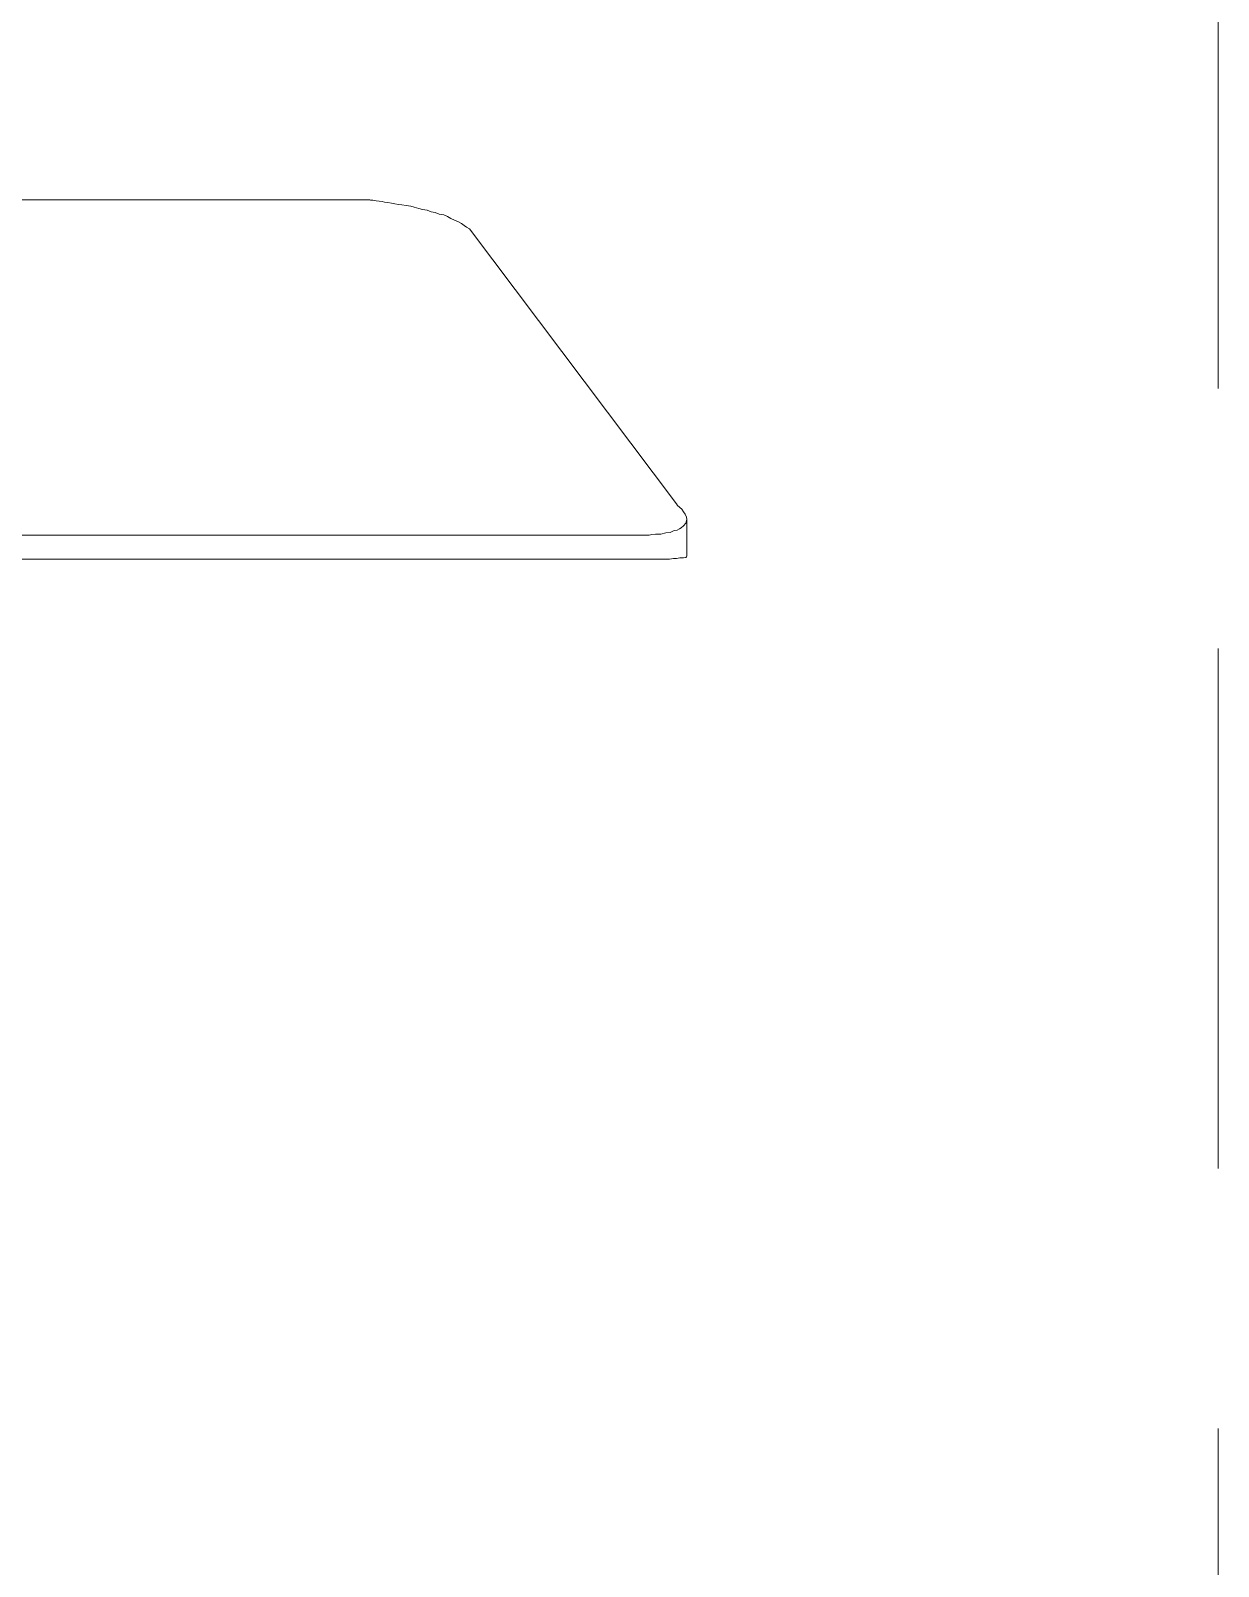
# Model space of a CAD drawing. Header units: millimetres. Extents: x 11706 to 18081, y 7308 to 12674.
# Drawn here: x 16261.3 to 16333.8, y 10536.4 to 10630.2 of the extents above; entities that cross this region are included whole.
import ezdxf

# ---------------------------------------------------------------- set-up
doc = ezdxf.new("R2010")
doc.units = ezdxf.units.MM
doc.linetypes.add('DASHED', pattern=[19.05, 12.7, -6.35])
doc.layers.get('0').update_dxf_attribs({"lineweight": 0})
doc.layers.add('COMPUTER', color=7, linetype='Continuous', lineweight=0)

# ---------------------------------------------------------------- blocks, each defined once
blk = doc.blocks.new('COMPUTER')
at = {"layer": 'COMPUTER', "color": 7}
for p, q in [((99322.64, 61887.68, -44.22), (99548.54, 61887.68, -44.22)), ((99548.54, 61887.68, -44.22), (99548.82, 61887.4, -44.22)), ((99548.82, 61887.4, -44.22), (99549.94, 61887.4, -44.22)), ((99549.94, 61887.4, -44.22), (99551.61, 61887.12, -44.22)), ((99551.61, 61887.12, -44.22), (99554.39, 61886.85, -44.22)), ((99554.39, 61886.85, -44.22), (99555.51, 61886.57, -44.22)), ((99555.51, 61886.57, -44.22), (99557.18, 61886.29, -44.22)), ((99557.18, 61886.29, -44.22), (99558.85, 61886.01, -44.22)), ((99558.85, 61886.01, -44.22), (99560.53, 61885.73, -44.22)), ((99560.53, 61885.73, -44.22), (99562.2, 61885.45, -44.22)), ((99562.2, 61885.45, -44.22), (99563.87, 61885.17, -44.22)), ((99563.87, 61885.17, -44.22), (99565.82, 61884.89, -44.22)), ((99565.82, 61884.89, -44.22), (99568.05, 61884.62, -44.22)), ((99568.05, 61884.62, -44.22), (99569.72, 61884.06, -44.22)), ((99569.72, 61884.06, -44.22), (99571.95, 61883.5, -44.22)), ((99571.95, 61883.5, -44.22), (99573.62, 61882.94, -44.22)), ((99573.62, 61882.94, -44.22), (99575.85, 61882.66, -44.22)), ((99575.85, 61882.66, -44.22), (99577.8, 61881.83, -44.22)), ((99577.8, 61881.83, -44.22), (99579.75, 61881.55, -44.22)), ((99579.75, 61881.55, -44.22), (99581.71, 61880.71, -44.22)), ((99581.71, 61880.71, -44.22), (99583.93, 61880.44, -44.22)), ((99583.93, 61880.44, -44.22), (99585.61, 61879.6, -44.22)), ((99585.61, 61879.6, -44.22), (99587.28, 61878.76, -44.22)), ((99587.28, 61878.76, -44.22), (99588.95, 61877.93, -44.22)), ((99588.95, 61877.93, -44.22), (99590.9, 61877.09, -44.22)), ((99590.9, 61877.09, -44.22), (99592.3, 61876.26, -44.22)), ((99592.3, 61876.26, -44.22), (99593.69, 61875.42, -44.22)), ((99593.69, 61875.42, -44.22), (99594.8, 61874.58, -44.22)), ((99594.8, 61874.58, -44.22), (99596.2, 61873.75, -44.22)), ((99596.2, 61873.75, -44.22), (99695.13, 61742.21, -44.22)), ((99695.13, 61742.21, -44.22), (99695.69, 61741.37, -44.22)), ((99695.69, 61741.37, -44.22), (99697.64, 61739.7, -44.22)), ((99697.64, 61739.7, -44.22), (99698.47, 61738.31, -44.22)), ((99698.47, 61731.62, -44.22), (99697.36, 61730.78, -44.22)), ((99698.47, 61738.31, -44.22), (99699.31, 61737.19, -44.22)), ((99699.59, 61733.01, -44.22), (99698.47, 61731.62, -44.22)), ((99699.31, 61737.19, -44.22), (99699.87, 61735.8, -44.22)), ((99700.15, 61734.68, -44.22), (99699.59, 61733.01, -44.22)), ((99699.87, 61735.8, -44.22), (99700.15, 61734.68, -44.22)), ((99700.15, 61734.68, -44.22), (99700.15, 61717.13, -44.22)), ((99671.44, 61727.16, -44.22), (99066.98, 61727.16, -44.22)), ((99673.39, 61727.16, -44.22), (99671.44, 61727.16, -44.22)), ((99675.34, 61727.16, -44.22), (99673.39, 61727.16, -44.22)), ((99677.01, 61727.16, -44.22), (99675.34, 61727.16, -44.22)), ((99678.97, 61727.16, -44.22), (99677.01, 61727.16, -44.22)), ((99680.36, 61727.16, -44.22), (99678.97, 61727.16, -44.22)), ((99682.03, 61727.16, -44.22), (99680.36, 61727.16, -44.22)), ((99683.42, 61727.44, -44.22), (99682.03, 61727.16, -44.22)), ((99685.1, 61727.72, -44.22), (99683.42, 61727.44, -44.22)), ((99687.6, 61727.72, -44.22), (99685.1, 61727.72, -44.22)), ((99690.11, 61728.28, -44.22), (99687.6, 61727.72, -44.22)), ((99692.06, 61728.55, -44.22), (99690.11, 61728.28, -44.22)), ((99694.01, 61729.39, -44.22), (99692.06, 61728.55, -44.22)), ((99695.41, 61729.67, -44.22), (99694.01, 61729.39, -44.22)), ((99696.52, 61730.23, -44.22), (99695.41, 61729.67, -44.22)), ((99697.36, 61730.78, -44.22), (99696.52, 61730.23, -44.22)), ((99699.59, 61716.57, -44.22), (99698.47, 61716.29, -44.22)), ((99699.87, 61716.85, -44.22), (99699.59, 61716.57, -44.22)), ((99700.15, 61717.13, -44.22), (99699.87, 61716.85, -44.22)), ((99448.5, 61715.73, -44.22), (99434.84, 61715.73, -44.22)), ((99461.87, 61715.73, -44.22), (99448.5, 61715.73, -44.22)), ((99475.53, 61715.73, -44.22), (99461.87, 61715.73, -44.22)), ((99488.35, 61715.73, -44.22), (99475.53, 61715.73, -44.22)), ((99501.44, 61715.73, -44.22), (99488.35, 61715.73, -44.22)), ((99513.99, 61715.73, -44.22), (99501.44, 61715.73, -44.22)), ((99526.8, 61715.73, -44.22), (99513.99, 61715.73, -44.22)), ((99538.79, 61715.73, -44.22), (99526.8, 61715.73, -44.22)), ((99550.77, 61715.73, -44.22), (99538.79, 61715.73, -44.22)), ((99562.2, 61715.73, -44.22), (99550.77, 61715.73, -44.22)), ((99573.34, 61715.73, -44.22), (99562.2, 61715.73, -44.22)), ((99583.93, 61715.73, -44.22), (99573.34, 61715.73, -44.22)), ((99593.97, 61715.73, -44.22), (99583.93, 61715.73, -44.22)), ((99603.72, 61715.73, -44.22), (99593.97, 61715.73, -44.22)), ((99613.2, 61715.73, -44.22), (99603.72, 61715.73, -44.22)), ((99621.84, 61715.73, -44.22), (99613.2, 61715.73, -44.22)), ((99630.2, 61715.73, -44.22), (99621.84, 61715.73, -44.22)), ((99637.72, 61715.73, -44.22), (99630.2, 61715.73, -44.22)), ((99645.24, 61715.73, -44.22), (99637.72, 61715.73, -44.22)), ((99651.38, 61715.73, -44.22), (99645.24, 61715.73, -44.22)), ((99657.23, 61715.73, -44.22), (99651.38, 61715.73, -44.22)), ((99662.52, 61715.73, -44.22), (99657.23, 61715.73, -44.22)), ((99666.98, 61715.73, -44.22), (99662.52, 61715.73, -44.22)), ((99670.6, 61715.73, -44.22), (99666.98, 61715.73, -44.22)), ((99673.67, 61715.73, -44.22), (99670.6, 61715.73, -44.22)), ((99675.9, 61715.73, -44.22), (99673.67, 61715.73, -44.22)), ((99677.57, 61715.73, -44.22), (99675.9, 61715.73, -44.22)), ((99679.24, 61715.73, -44.22), (99677.57, 61715.73, -44.22)), ((99680.92, 61715.73, -44.22), (99679.24, 61715.73, -44.22)), ((99682.59, 61715.73, -44.22), (99680.92, 61715.73, -44.22)), ((99684.54, 61715.73, -44.22), (99682.59, 61715.73, -44.22)), ((99687.05, 61715.73, -44.22), (99684.54, 61715.73, -44.22)), ((99689.83, 61715.73, -44.22), (99687.05, 61715.73, -44.22)), ((99691.78, 61715.73, -44.22), (99689.83, 61715.73, -44.22)), ((99693.74, 61716.01, -44.22), (99691.78, 61715.73, -44.22)), ((99695.13, 61716.01, -44.22), (99693.74, 61716.01, -44.22)), ((99696.8, 61716.29, -44.22), (99695.13, 61716.01, -44.22)), ((99698.47, 61716.29, -44.22), (99696.8, 61716.29, -44.22))]:
    blk.add_line(p, q, dxfattribs=at)
at = {"layer": 'COMPUTER', "color": 7, "linetype": 'Continuous'}
for p, q in [((99393.32, 61715.73, -44.22), (99379.38, 61715.73, -44.22)), ((99407.25, 61715.73, -44.22), (99393.32, 61715.73, -44.22)), ((99421.18, 61715.73, -44.22), (99407.25, 61715.73, -44.22)), ((99434.84, 61715.73, -44.22), (99421.18, 61715.73, -44.22))]:
    blk.add_line(p, q, dxfattribs=at)

msp = doc.modelspace()

# ---------------------------------------------------------------- linework, layer by layer
at = {"linetype": 'DASHED', "ltscale": 2.5}
msp.add_lwpolyline([(15418.921, 10973.436), (16333.773, 10973.436), (16333.773, 10493.574), (15418.921, 10493.574)], close=True, dxfattribs=at)

# ---------------------------------------------------------------- block references
at = {"xscale": 0.1276171875, "yscale": 0.1276171875, "zscale": 0.1276171875}
msp.add_blockref('COMPUTER', (3577.898, 2721.9, 5.643), dxfattribs=at)

doc.saveas('drawing.dxf')
